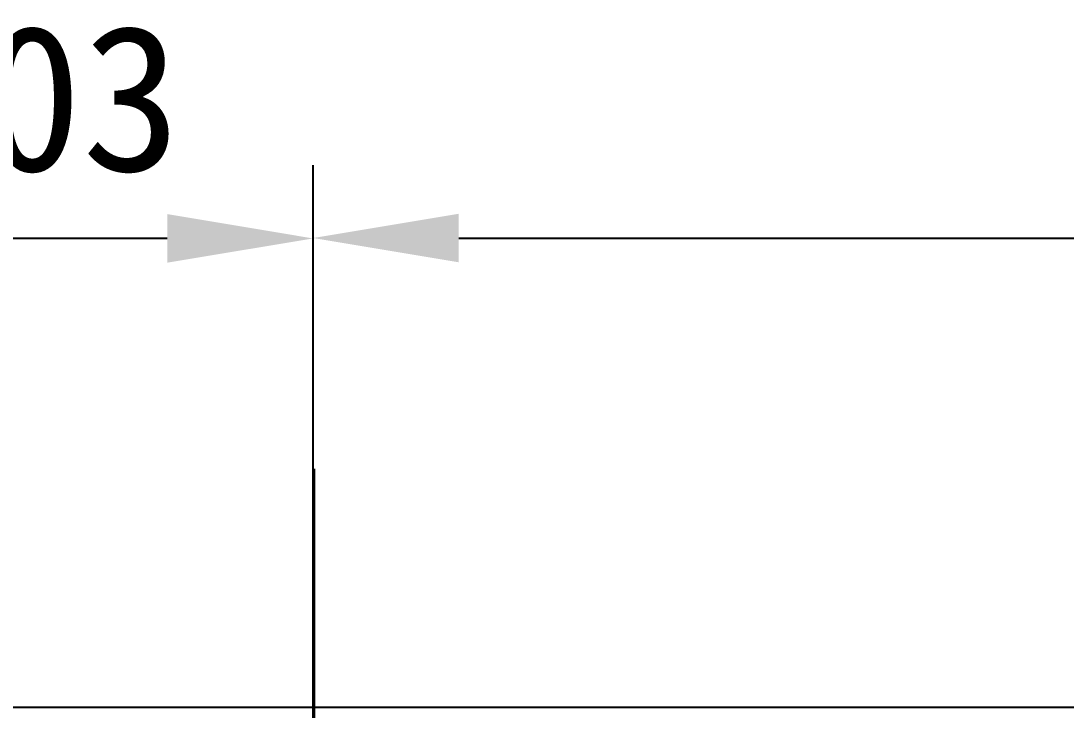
# Model space of a CAD drawing. Header units: millimetres. Extents: x 2300.5 to 2387.2, y 1253.4 to 1329.6.
# Drawn here: x 2323.78 to 2341.71, y 1316.52 to 1328.35 of the extents above; entities that cross this region are included whole.
import ezdxf

# ---------------------------------------------------------------- set-up
doc = ezdxf.new("R2010")
doc.units = ezdxf.units.MM
doc.layers.add('PDF1_0', color=7, linetype='Continuous')
doc.styles.get("Standard").update_dxf_attribs({"font": 'simsun.ttc'})
doc.dimstyles.new('ISO-25', dxfattribs={"dimtxt": 2.5, "dimasz": 2.5, "dimexe": 1.25, "dimexo": 0.625, "dimtad": 1, "dimtxsty": 'Standard', "dimcen": 2.5, "dimadec": 0, "dimazin": 0, "dimtfac": 1, "dimtmove": 0, "dimatfit": 3, "dimfxl": 1, "dimarcsym": 0})

# ---------------------------------------------------------------- blocks, each defined once
blk = doc.blocks.new('*D3')
at = {"color": 0, "lineweight": -2}
for p, q in [((2315.76, 1317.198), (2315.76, 1325.864)), ((2328.792, 1312.704), (2328.792, 1325.864)), ((2326.292, 1324.614), (2318.26, 1324.614))]:
    blk.add_line(p, q, dxfattribs=at)
at = {"color": 0}
for points in [[(2318.26, 1325.031), (2318.26, 1324.198), (2315.76, 1324.614)], [(2326.292, 1324.198), (2326.292, 1325.031), (2328.792, 1324.614)]]:
    blk.add_solid(points, dxfattribs=at)
at = {"layer": 'Defpoints', "color": 0}
for p in [(2315.76, 1324.614), (2315.76, 1316.573), (2328.792, 1312.079)]:
    blk.add_point(p, dxfattribs=at)
at = {"color": 0, "insert": (2322.276, 1326.699), "char_height": 2.5, "attachment_point": 5}
blk.add_mtext('13,03', dxfattribs=at)
blk = doc.blocks.new('*D8')
at = {"color": 0, "lineweight": -2}
for p, q in [((2328.792, 1312.704), (2328.792, 1325.871)), ((2366.436, 1312.704), (2366.436, 1325.871)), ((2331.292, 1324.621), (2363.936, 1324.621))]:
    blk.add_line(p, q, dxfattribs=at)
at = {"color": 0}
for points in [[(2331.292, 1325.037), (2331.292, 1324.204), (2328.792, 1324.621)], [(2363.936, 1324.204), (2363.936, 1325.037), (2366.436, 1324.621)]]:
    blk.add_solid(points, dxfattribs=at)
at = {"layer": 'Defpoints', "color": 0}
for p in [(2366.436, 1324.621), (2328.792, 1312.079), (2366.436, 1312.079)]:
    blk.add_point(p, dxfattribs=at)
at = {"color": 0, "insert": (2347.614, 1326.705), "char_height": 2.5, "attachment_point": 5}
blk.add_mtext('37,64', dxfattribs=at)

msp = doc.modelspace()

# ---------------------------------------------------------------- linework, layer by layer
at = {"layer": 'PDF1_0', "color": 9, "true_color": 0xc0c0c0}
msp.add_lwpolyline([(2328.818, 1315.684), (2328.818, 1320.66)], dxfattribs=at)
at = {"layer": 'PDF1_0', "color": 251, "true_color": 0x5a5a5a}
msp.add_lwpolyline([(2315.76, 1316.573), (2366.461, 1316.573)], dxfattribs=at)

# ---------------------------------------------------------------- dimensions: what is measured, and where the dimension line sits
for base, p2, picture, middle in [((2315.76, 1324.614), (2315.76, 1316.573), '*D3', (2322.276, 1326.699)), ((2366.436, 1324.621), (2366.436, 1312.079), '*D8', (2347.614, 1326.705))]:
    dim = msp.add_linear_dim(base=base, p1=(2328.792, 1312.079), p2=p2, dimstyle='ISO-25')
    dim.commit()
    dim.dimension.update_dxf_attribs({"geometry": picture, "text_midpoint": middle})

doc.saveas('drawing.dxf')
